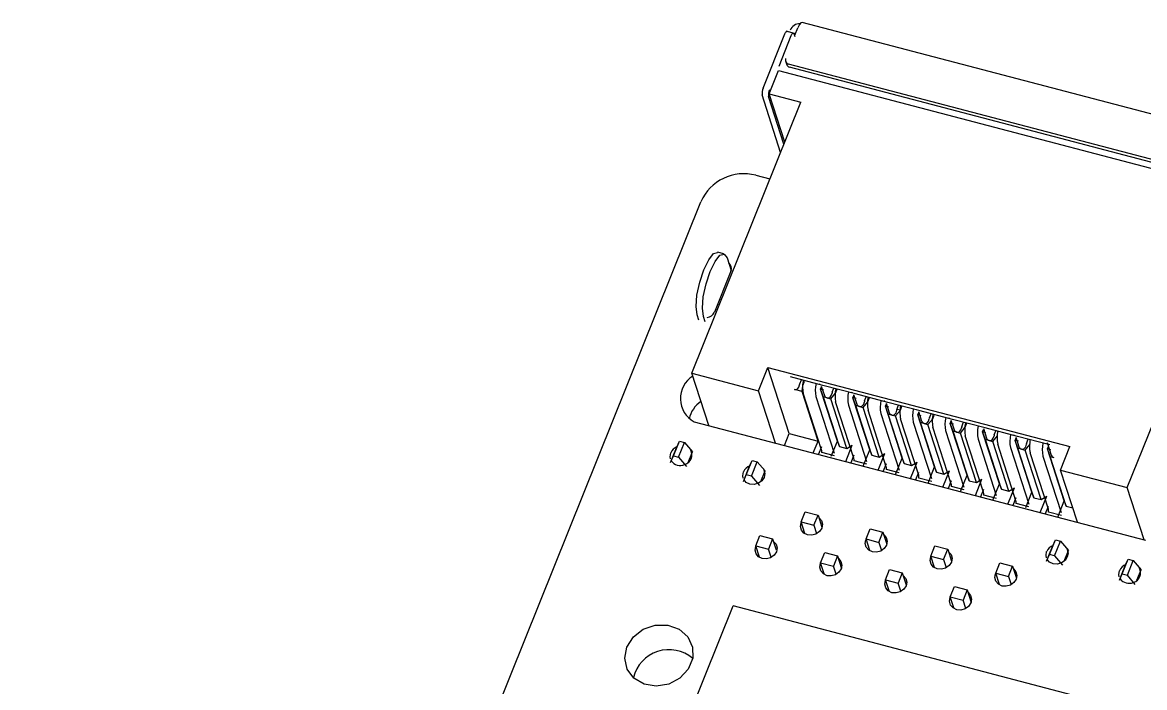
# Model space of a CAD drawing. Header units: millimetres. Extents: x 2 to 1109, y 2 to 430.
# Drawn here: x 56.07 to 88.8, y 206.31 to 225.7 of the extents above; entities that cross this region are included whole.
import ezdxf

# ---------------------------------------------------------------- set-up
doc = ezdxf.new("R2010")
doc.units = ezdxf.units.MM
doc.header["$LTSCALE"] = 0.5
doc.layers.add('几何体', color=7, linetype='Continuous')

msp = doc.modelspace()

# ---------------------------------------------------------------- linework, layer by layer
at = {"layer": '几何体'}
for p, q in [((93.278, 221.905), (78.813, 225.701)), ((77.675, 223.785), (78.311, 225.366)), ((78.14, 224.429), (78.497, 225.317)), ((78.587, 225.384), (78.344, 225.448)), ((78.571, 225.376), (78.597, 225.296)), ((78.604, 225.328), (78.693, 225.549)), ((78.325, 224.587), (78.364, 224.466)), ((77.848, 223.619), (78.123, 224.302)), ((78.123, 224.302), (92.681, 220.481)), ((92.745, 220.727), (78.419, 224.487)), ((92.775, 220.635), (78.449, 224.395)), ((77.848, 223.619), (78.775, 223.376)), ((78.305, 222.206), (77.848, 223.619)), ((75.595, 215.472), (78.775, 223.376)), ((78.187, 221.914), (77.646, 223.588)), ((78.281, 222.148), (77.831, 223.539)), ((77.463, 221.246), (77.875, 221.137)), ((56.066, 171.286), (75.86, 220.475)), ((88.298, 212.138), (91.478, 220.041)), ((76.533, 218.951), (76.347, 219)), ((76.623, 218.839), (76.742, 218.471)), ((76.738, 218.454), (76.257, 217.257)), ((75.802, 217.018), (75.75, 217.178)), ((75.987, 216.969), (75.935, 217.13)), ((75.595, 215.472), (77.542, 214.961)), ((76.087, 213.949), (75.595, 215.472)), ((77.542, 214.961), (77.817, 215.644)), ((77.817, 215.644), (86.626, 213.332)), ((78.44, 213.717), (77.817, 215.644)), ((79.421, 215.118), (78.475, 215.367)), ((78.74, 215.139), (78.744, 215.165)), ((78.744, 215.165), (78.792, 215.284)), ((78.841, 215.139), (78.883, 215.242)), ((79.321, 215.153), (79.329, 215.174)), ((79.372, 215.099), (79.462, 214.82)), ((80.367, 214.87), (79.421, 215.118)), ((78.034, 213.438), (77.542, 214.961)), ((78.812, 214.942), (78.594, 214.999)), ((78.812, 214.942), (78.829, 215.059)), ((79.28, 213.496), (78.812, 214.942)), ((79.378, 213.244), (78.845, 214.892)), ((79.216, 214.795), (79.749, 213.147)), ((79.351, 215.005), (79.379, 215.075)), ((79.433, 214.779), (79.351, 215.005)), ((79.449, 214.98), (79.351, 215.005)), ((79.841, 213.491), (79.351, 215.005)), ((79.54, 214.751), (79.433, 214.779)), ((79.901, 213.333), (79.433, 214.779)), ((79.647, 214.723), (79.787, 214.891)), ((79.69, 214.917), (79.686, 214.89)), ((79.69, 214.917), (79.738, 215.035)), ((79.787, 214.891), (79.835, 215.01)), ((80.266, 214.905), (80.275, 214.926)), ((80.297, 214.757), (80.325, 214.827)), ((80.317, 214.85), (80.408, 214.572)), ((81.313, 214.622), (80.367, 214.87)), ((80.636, 214.668), (80.683, 214.787)), ((79.54, 214.751), (79.647, 214.723)), ((80.114, 213.277), (79.647, 214.723)), ((80.324, 212.996), (79.791, 214.644)), ((80.162, 214.546), (80.695, 212.899)), ((80.379, 214.531), (80.297, 214.757)), ((80.395, 214.732), (80.297, 214.757)), ((80.787, 213.242), (80.297, 214.757)), ((80.486, 214.503), (80.379, 214.531)), ((80.847, 213.085), (80.379, 214.531)), ((80.486, 214.503), (80.592, 214.475)), ((80.592, 214.475), (80.733, 214.643)), ((81.06, 213.029), (80.592, 214.475)), ((80.636, 214.668), (80.632, 214.642)), ((80.733, 214.643), (80.781, 214.762)), ((81.212, 214.657), (81.221, 214.678)), ((81.243, 214.509), (81.271, 214.578)), ((81.325, 214.283), (81.243, 214.509)), ((81.34, 214.483), (81.243, 214.509)), ((81.733, 212.994), (81.243, 214.509)), ((81.263, 214.602), (81.353, 214.323)), ((82.259, 214.374), (81.313, 214.622)), ((81.581, 214.42), (81.629, 214.539)), ((81.679, 214.395), (81.727, 214.513)), ((81.27, 212.748), (80.737, 214.396)), ((81.108, 214.298), (81.641, 212.65)), ((81.432, 214.255), (81.325, 214.283)), ((81.792, 212.837), (81.325, 214.283)), ((81.432, 214.255), (81.538, 214.227)), ((81.538, 214.227), (81.679, 214.395)), ((82.006, 212.781), (81.538, 214.227)), ((81.581, 214.42), (81.577, 214.394)), ((81.679, 214.395), (81.581, 214.42)), ((82.216, 212.499), (81.683, 214.147)), ((82.158, 214.408), (82.167, 214.429)), ((82.189, 214.261), (82.217, 214.33)), ((82.271, 214.034), (82.189, 214.261)), ((82.286, 214.235), (82.189, 214.261)), ((82.678, 212.746), (82.189, 214.261)), ((82.209, 214.354), (82.299, 214.075)), ((83.204, 214.125), (82.259, 214.374)), ((82.484, 213.978), (82.625, 214.146)), ((82.527, 214.172), (82.523, 214.146)), ((82.527, 214.172), (82.575, 214.291)), ((82.625, 214.146), (82.666, 214.249)), ((83.104, 214.16), (83.113, 214.181)), ((84.15, 213.877), (83.204, 214.125)), ((75.664, 214.06), (88.83, 210.604)), ((82.054, 214.05), (82.586, 212.402)), ((82.377, 214.006), (82.271, 214.034)), ((82.738, 212.588), (82.271, 214.034)), ((82.377, 214.006), (82.484, 213.978)), ((82.951, 212.533), (82.484, 213.978)), ((83.161, 212.251), (82.629, 213.899)), ((82.999, 213.802), (83.532, 212.154)), ((83.134, 214.012), (83.162, 214.082)), ((83.216, 213.786), (83.134, 214.012)), ((83.232, 213.987), (83.134, 214.012)), ((83.624, 212.498), (83.134, 214.012)), ((83.155, 214.106), (83.245, 213.827)), ((83.323, 213.758), (83.216, 213.786)), ((83.684, 212.34), (83.216, 213.786)), ((83.43, 213.73), (83.57, 213.898)), ((83.473, 213.924), (83.469, 213.897)), ((83.473, 213.924), (83.521, 214.042)), ((83.57, 213.898), (83.618, 214.017)), ((84.049, 213.912), (84.058, 213.933)), ((84.08, 213.764), (84.108, 213.834)), ((84.101, 213.857), (84.191, 213.579)), ((85.096, 213.629), (84.15, 213.877)), ((84.419, 213.675), (84.467, 213.794)), ((75.061, 213.063), (75.233, 213.49)), ((75.15, 213.302), (75.233, 213.49)), ((75.233, 213.49), (75.381, 213.451)), ((78.3, 213.368), (78.44, 213.717)), ((78.44, 213.717), (79.28, 213.496)), ((79.139, 213.148), (79.28, 213.496)), ((79.664, 213.051), (79.841, 213.491)), ((79.841, 213.491), (79.901, 213.333)), ((83.323, 213.758), (83.43, 213.73)), ((83.897, 212.284), (83.43, 213.73)), ((84.107, 212.003), (83.574, 213.651)), ((83.945, 213.553), (84.478, 211.906)), ((84.162, 213.538), (84.08, 213.764)), ((84.178, 213.739), (84.08, 213.764)), ((84.57, 212.249), (84.08, 213.764)), ((84.269, 213.51), (84.162, 213.538)), ((84.63, 212.092), (84.162, 213.538)), ((84.269, 213.51), (84.375, 213.482)), ((84.375, 213.482), (84.516, 213.65)), ((84.843, 212.036), (84.375, 213.482)), ((84.419, 213.675), (84.415, 213.649)), ((84.995, 213.664), (85.004, 213.685)), ((85.026, 213.516), (85.054, 213.585)), ((85.108, 213.29), (85.026, 213.516)), ((85.123, 213.49), (85.026, 213.516)), ((85.516, 212.001), (85.026, 213.516)), ((85.046, 213.609), (85.136, 213.33)), ((86.042, 213.381), (85.096, 213.629)), ((85.364, 213.427), (85.412, 213.546)), ((74.978, 212.875), (75.15, 213.302)), ((75.209, 213.024), (75.381, 213.451)), ((75.381, 213.451), (75.613, 213.18)), ((75.489, 212.872), (75.613, 213.18)), ((79.375, 213.328), (79.287, 213.109)), ((79.756, 213.065), (79.385, 213.163)), ((79.901, 213.333), (80.114, 213.277)), ((80.085, 212.9), (80.277, 213.376)), ((80.114, 213.277), (80.277, 213.376)), ((80.595, 212.766), (80.787, 213.242)), ((80.787, 213.242), (80.847, 213.085)), ((85.053, 211.755), (84.52, 213.403)), ((84.891, 213.305), (85.424, 211.657)), ((85.215, 213.262), (85.108, 213.29)), ((85.575, 211.844), (85.108, 213.29)), ((85.215, 213.262), (85.321, 213.234)), ((85.321, 213.234), (85.462, 213.402)), ((85.789, 211.788), (85.321, 213.234)), ((85.364, 213.427), (85.361, 213.401)), ((85.999, 211.506), (85.466, 213.154)), ((85.941, 213.415), (85.95, 213.437)), ((85.962, 213.454), (86.082, 213.082)), ((85.972, 213.268), (86, 213.337)), ((86.054, 213.041), (85.972, 213.268)), ((86.069, 213.242), (85.972, 213.268)), ((86.462, 211.753), (85.972, 213.268)), ((86.351, 212.649), (86.626, 213.332)), ((74.978, 212.875), (75.061, 213.063)), ((75.061, 213.063), (75.209, 213.024)), ((75.209, 213.024), (75.441, 212.753)), ((77.184, 212.506), (77.356, 212.933)), ((77.273, 212.745), (77.356, 212.933)), ((77.333, 212.467), (77.505, 212.894)), ((77.356, 212.933), (77.505, 212.894)), ((77.505, 212.894), (77.737, 212.623)), ((80.321, 213.08), (80.233, 212.861)), ((80.702, 212.817), (80.331, 212.915)), ((80.847, 213.085), (81.06, 213.029)), ((81.031, 212.651), (81.223, 213.128)), ((81.06, 213.029), (81.223, 213.128)), ((81.267, 212.832), (81.179, 212.613)), ((81.541, 212.518), (81.733, 212.994)), ((81.733, 212.994), (81.792, 212.837)), ((81.792, 212.837), (82.006, 212.781)), ((81.977, 212.403), (82.168, 212.88)), ((82.006, 212.781), (82.168, 212.88)), ((85.837, 213.057), (86.37, 211.409)), ((86.521, 211.596), (86.054, 213.041)), ((86.054, 213.041), (86.16, 213.014)), ((77.101, 212.318), (77.273, 212.745)), ((77.101, 212.318), (77.184, 212.506)), ((77.333, 212.467), (77.184, 212.506)), ((77.612, 212.314), (77.737, 212.623)), ((81.648, 212.569), (81.277, 212.666)), ((82.212, 212.583), (82.124, 212.364)), ((82.487, 212.269), (82.678, 212.746)), ((82.678, 212.746), (82.738, 212.588)), ((82.738, 212.588), (82.951, 212.533)), ((82.922, 212.155), (83.114, 212.631)), ((82.951, 212.533), (83.114, 212.631)), ((83.432, 212.021), (83.624, 212.498)), ((83.624, 212.498), (83.684, 212.34)), ((86.351, 212.649), (88.298, 212.138)), ((86.843, 211.126), (86.351, 212.649)), ((77.333, 212.467), (77.565, 212.196)), ((82.594, 212.321), (82.223, 212.418)), ((83.158, 212.335), (83.07, 212.116)), ((83.539, 212.072), (83.169, 212.17)), ((83.684, 212.34), (83.897, 212.284)), ((83.868, 211.907), (84.06, 212.383)), ((83.897, 212.284), (84.06, 212.383)), ((84.378, 211.773), (84.57, 212.249)), ((84.57, 212.249), (84.63, 212.092)), ((84.104, 212.087), (84.016, 211.868)), ((84.485, 211.824), (84.114, 211.922)), ((84.63, 212.092), (84.843, 212.036)), ((84.814, 211.658), (85.006, 212.135)), ((84.843, 212.036), (85.006, 212.135)), ((85.05, 211.839), (84.962, 211.62)), ((85.339, 211.562), (85.516, 212.001)), ((85.516, 212.001), (85.575, 211.844)), ((85.575, 211.844), (85.789, 211.788)), ((85.76, 211.41), (85.952, 211.887)), ((85.789, 211.788), (85.952, 211.887)), ((88.79, 210.615), (88.298, 212.138)), ((85.431, 211.576), (85.06, 211.673)), ((85.996, 211.59), (85.907, 211.371)), ((86.27, 211.276), (86.462, 211.753)), ((86.462, 211.753), (86.521, 211.596)), ((86.521, 211.596), (86.707, 211.547)), ((78.786, 211.136), (78.906, 211.435)), ((78.906, 211.435), (79.277, 211.338)), ((79.157, 211.039), (79.277, 211.338)), ((79.277, 211.338), (79.39, 210.989)), ((86.377, 211.328), (86.006, 211.425)), ((78.896, 210.797), (78.786, 211.136)), ((78.786, 211.136), (79.157, 211.039)), ((79.157, 211.039), (79.235, 210.798)), ((80.678, 210.64), (80.798, 210.939)), ((80.798, 210.939), (81.169, 210.841)), ((81.048, 210.542), (81.169, 210.841)), ((81.169, 210.841), (81.281, 210.493)), ((77.462, 210.445), (77.582, 210.743)), ((77.582, 210.743), (77.953, 210.646)), ((77.953, 210.646), (77.833, 210.347)), ((77.953, 210.646), (78.057, 210.327)), ((80.787, 210.3), (80.678, 210.64)), ((80.678, 210.64), (81.048, 210.542)), ((81.048, 210.542), (81.126, 210.302)), ((86.03, 210.184), (86.202, 210.611)), ((86.119, 210.423), (86.202, 210.611)), ((86.179, 210.145), (86.35, 210.572)), ((86.202, 210.611), (86.35, 210.572)), ((86.35, 210.572), (86.582, 210.301)), ((77.572, 210.105), (77.462, 210.445)), ((77.462, 210.444), (77.833, 210.347)), ((77.911, 210.107), (77.833, 210.347)), ((79.354, 209.948), (79.474, 210.247)), ((79.474, 210.247), (79.845, 210.15)), ((82.569, 210.143), (82.689, 210.442)), ((82.689, 210.442), (83.06, 210.345)), ((82.94, 210.046), (83.06, 210.345)), ((83.06, 210.345), (83.173, 209.996)), ((85.947, 209.996), (86.119, 210.423)), ((85.947, 209.996), (86.03, 210.184)), ((86.179, 210.145), (86.03, 210.184)), ((86.458, 209.993), (86.582, 210.301)), ((79.459, 209.621), (79.354, 209.948)), ((79.354, 209.948), (79.725, 209.851)), ((79.845, 210.15), (79.725, 209.851)), ((79.845, 210.15), (79.965, 209.777)), ((82.679, 209.804), (82.569, 210.143)), ((82.569, 210.143), (82.94, 210.046)), ((82.94, 210.046), (83.018, 209.805)), ((84.461, 209.647), (84.581, 209.946)), ((84.581, 209.946), (84.952, 209.848)), ((86.179, 210.145), (86.41, 209.874)), ((88.07, 209.439), (88.242, 209.866)), ((88.154, 209.627), (88.325, 210.054)), ((88.242, 209.866), (88.325, 210.054)), ((88.302, 209.588), (88.474, 210.015)), ((88.325, 210.054), (88.474, 210.015)), ((88.474, 210.015), (88.706, 209.744)), ((79.802, 209.61), (79.725, 209.851)), ((81.245, 209.452), (81.366, 209.751)), ((81.366, 209.75), (81.736, 209.653)), ((81.736, 209.653), (81.616, 209.354)), ((81.736, 209.653), (81.849, 209.305)), ((84.57, 209.308), (84.461, 209.647)), ((84.461, 209.647), (84.832, 209.549)), ((84.832, 209.549), (84.952, 209.848)), ((84.832, 209.549), (84.909, 209.309)), ((84.952, 209.848), (85.065, 209.5)), ((88.07, 209.439), (88.154, 209.627)), ((88.154, 209.627), (88.302, 209.588)), ((88.534, 209.317), (88.302, 209.588)), ((88.581, 209.435), (88.706, 209.744)), ((81.351, 209.125), (81.245, 209.452)), ((81.245, 209.451), (81.616, 209.354)), ((81.694, 209.114), (81.616, 209.354)), ((83.137, 208.955), (83.257, 209.254)), ((83.257, 209.254), (83.628, 209.157)), ((83.242, 208.628), (83.137, 208.955)), ((83.137, 208.955), (83.508, 208.858)), ((83.628, 209.157), (83.508, 208.858)), ((83.628, 209.157), (83.748, 208.784)), ((74.356, 202.622), (76.797, 208.689)), ((90.801, 205.013), (76.8, 208.688)), ((83.585, 208.617), (83.508, 208.858))]:
    msp.add_line(p, q, dxfattribs=at)
at = {"layer": '几何体', "flags": 128}
for points in [[(78.813, 225.7), (78.779, 225.69), (78.736, 225.637), (78.693, 225.549)], [(78.311, 225.366), (78.332, 225.408), (78.354, 225.434), (78.373, 225.44), (78.385, 225.425)], [(78.497, 225.317), (78.518, 225.359), (78.539, 225.385), (78.558, 225.392), (78.571, 225.376)], [(75.75, 217.179), (75.719, 217.419), (75.745, 217.753), (75.825, 218.13), (75.945, 218.492), (76.088, 218.784), (76.232, 218.962), (76.346, 218.996)], [(75.935, 217.13), (75.905, 217.371), (75.931, 217.705), (76.01, 218.081), (76.131, 218.443), (76.273, 218.735), (76.417, 218.913), (76.54, 218.949), (76.623, 218.839)], [(78.594, 214.999), (78.616, 214.996), (78.639, 214.999), (78.662, 215.009), (78.684, 215.025), (78.717, 215.067), (78.74, 215.139)], [(79.54, 214.751), (79.562, 214.748), (79.585, 214.751), (79.608, 214.76), (79.63, 214.776), (79.663, 214.819), (79.686, 214.89)], [(80.486, 214.503), (80.508, 214.5), (80.53, 214.503), (80.553, 214.512), (80.576, 214.528), (80.609, 214.571), (80.632, 214.642)], [(81.432, 214.255), (81.453, 214.252), (81.476, 214.255), (81.499, 214.264), (81.521, 214.28), (81.554, 214.323), (81.577, 214.394)], [(82.377, 214.006), (82.399, 214.003), (82.422, 214.006), (82.445, 214.016), (82.467, 214.032), (82.5, 214.074), (82.523, 214.146)], [(83.323, 213.758), (83.345, 213.755), (83.368, 213.758), (83.391, 213.767), (83.413, 213.783), (83.446, 213.826), (83.469, 213.897)], [(84.269, 213.51), (84.291, 213.507), (84.314, 213.51), (84.337, 213.519), (84.359, 213.535), (84.392, 213.578), (84.415, 213.649)], [(74.971, 212.974), (74.959, 213.04), (74.979, 213.153)], [(79.385, 213.163), (79.385, 213.209), (79.378, 213.244)], [(85.215, 213.262), (85.236, 213.259), (85.259, 213.262), (85.282, 213.271), (85.305, 213.287), (85.337, 213.33), (85.361, 213.401)], [(80.331, 212.915), (80.33, 212.961), (80.324, 212.996)], [(77.095, 212.416), (77.083, 212.483), (77.103, 212.595)], [(77.688, 212.671), (77.696, 212.657), (77.725, 212.549), (77.705, 212.437), (77.64, 212.337), (77.538, 212.264), (77.416, 212.229), (77.292, 212.239), (77.185, 212.29), (77.12, 212.361)], [(81.277, 212.666), (81.276, 212.712), (81.27, 212.748)], [(82.223, 212.418), (82.222, 212.464), (82.216, 212.499)], [(83.169, 212.17), (83.168, 212.216), (83.161, 212.251)], [(84.114, 211.922), (84.114, 211.968), (84.107, 212.003)], [(85.06, 211.673), (85.059, 211.72), (85.053, 211.755)], [(86.006, 211.425), (86.005, 211.471), (85.999, 211.506)], [(79.304, 211.262), (79.376, 211.177), (79.405, 211.069), (79.386, 210.957), (79.32, 210.857), (79.218, 210.784), (79.096, 210.749), (78.972, 210.758), (78.866, 210.81), (78.792, 210.896), (78.763, 211.003), (78.783, 211.115)], [(77.98, 210.57), (78.052, 210.485), (78.081, 210.378), (78.062, 210.265), (77.996, 210.165), (77.894, 210.092), (77.772, 210.058), (77.648, 210.067), (77.542, 210.118), (77.468, 210.204), (77.439, 210.311), (77.459, 210.424)], [(81.195, 210.765), (81.268, 210.68), (81.297, 210.573), (81.277, 210.461), (81.211, 210.36), (81.11, 210.287), (80.988, 210.253), (80.864, 210.262), (80.757, 210.313), (80.684, 210.399), (80.655, 210.506), (80.674, 210.619)], [(83.087, 210.269), (83.159, 210.184), (83.188, 210.076), (83.169, 209.964), (83.103, 209.864), (83.001, 209.791), (82.879, 209.756), (82.756, 209.765), (82.649, 209.817), (82.575, 209.903), (82.546, 210.01), (82.566, 210.122)], [(85.94, 210.095), (85.929, 210.161), (85.948, 210.274)], [(86.533, 210.349), (86.542, 210.335), (86.571, 210.228), (86.551, 210.115), (86.485, 210.015), (86.384, 209.942), (86.262, 209.908), (86.138, 209.917), (86.031, 209.968), (85.966, 210.04)], [(79.871, 210.074), (79.944, 209.988), (79.973, 209.881), (79.953, 209.769), (79.887, 209.669), (79.786, 209.596), (79.664, 209.561), (79.54, 209.57), (79.433, 209.622), (79.36, 209.708), (79.331, 209.815), (79.35, 209.927)], [(81.763, 209.577), (81.835, 209.492), (81.864, 209.385), (81.845, 209.272), (81.779, 209.172), (81.677, 209.099), (81.555, 209.065), (81.432, 209.074), (81.325, 209.125), (81.251, 209.211), (81.222, 209.318), (81.242, 209.431)], [(84.978, 209.772), (85.051, 209.687), (85.08, 209.58), (85.06, 209.468), (84.994, 209.367), (84.893, 209.294), (84.771, 209.26), (84.647, 209.269), (84.54, 209.32), (84.467, 209.406), (84.438, 209.513), (84.457, 209.626)], [(88.064, 209.537), (88.052, 209.604), (88.072, 209.716)], [(83.654, 209.081), (83.727, 208.995), (83.756, 208.888), (83.736, 208.776), (83.67, 208.676), (83.569, 208.603), (83.447, 208.568), (83.323, 208.577), (83.216, 208.629), (83.143, 208.715), (83.114, 208.822), (83.133, 208.934)], [(73.7, 207.49), (73.889, 207.786), (74.179, 208.008), (74.53, 208.127), (74.896, 208.127), (75.227, 208.007), (75.478, 207.785), (75.616, 207.49), (75.621, 207.162), (75.493, 206.844), (75.25, 206.581), (74.924, 206.408), (74.559, 206.347), (74.204, 206.408), (73.908, 206.582), (73.711, 206.845), (73.638, 207.162), (73.7, 207.49)]]:
    msp.add_lwpolyline(points, dxfattribs=at)
at = {"layer": '几何体'}
for centre, radius, start, end in [((78.741, 225.364), 0.299, 87.062, 158.6459), ((78.449, 224.609), 0.125, 159.8876, 256.0865), ((78.472, 224.506), 0.113, 192.8296, 258.1127), ((78.024, 223.632), 0.38, 156.35, 186.7253), ((78.209, 223.584), 0.38, 156.3382, 186.7371), ((77.115, 219.916), 1.374, 75.3647, 155.9867), ((76.555, 218.53), 0.198, 337.2728, 53.6937), ((76.011, 217.365), 0.269, 276.0125, 336.3239), ((76.029, 214.735), 0.767, 122.0435, 241.6213), ((79.744, 215.076), 0.917, 167.1167, 191.5606), ((80.091, 214.976), 0.893, 167.3705, 191.7144), ((79.577, 214.869), 0.123, 203.4966, 252.3341), ((80.666, 214.825), 0.893, 167.3705, 191.7144), ((81.037, 214.728), 0.893, 167.3705, 191.7144), ((81.636, 214.579), 0.917, 167.1167, 191.5606), ((76.366, 213.93), 0.88, 125.1742, 165.7711), ((80.523, 214.62), 0.123, 203.4966, 252.3341), ((81.983, 214.48), 0.893, 167.3705, 191.7144), ((82.582, 214.331), 0.917, 167.1167, 191.5606), ((81.469, 214.372), 0.123, 203.4966, 252.3341), ((82.928, 214.231), 0.893, 167.3705, 191.7144), ((83.527, 214.083), 0.917, 167.1167, 191.5606), ((83.874, 213.983), 0.893, 167.3705, 191.7144), ((82.415, 214.124), 0.123, 203.4966, 252.3341), ((83.361, 213.876), 0.123, 203.5001, 252.3328), ((84.449, 213.832), 0.893, 167.3705, 191.7144), ((84.82, 213.735), 0.893, 167.3705, 191.7144), ((85.419, 213.586), 0.917, 167.1167, 191.5606), ((84.306, 213.628), 0.123, 203.4966, 252.3341), ((85.766, 213.487), 0.893, 167.3705, 191.7144), ((86.365, 213.338), 0.917, 167.1167, 191.5606), ((75.293, 213.017), 0.342, 112.2556, 156.6143), ((75.303, 213.092), 0.294, 288.2448, 27.573), ((85.252, 213.379), 0.123, 203.4995, 252.3352), ((86.712, 213.238), 0.893, 167.3705, 191.7144), ((75.259, 213.104), 0.321, 215.2366, 293.4989), ((86.198, 213.131), 0.123, 203.4605, 252.3379), ((77.417, 212.46), 0.342, 112.2556, 156.6143), ((86.263, 210.138), 0.342, 112.2556, 156.6143), ((88.386, 209.58), 0.342, 112.2556, 156.6143), ((88.396, 209.656), 0.294, 288.5713, 27.5876), ((88.352, 209.668), 0.321, 215.2363, 293.4887), ((74.926, 206.35), 1.064, 49.268, 166.5618)]:
    msp.add_arc(centre, radius, start, end, dxfattribs=at)

doc.saveas('drawing.dxf')
